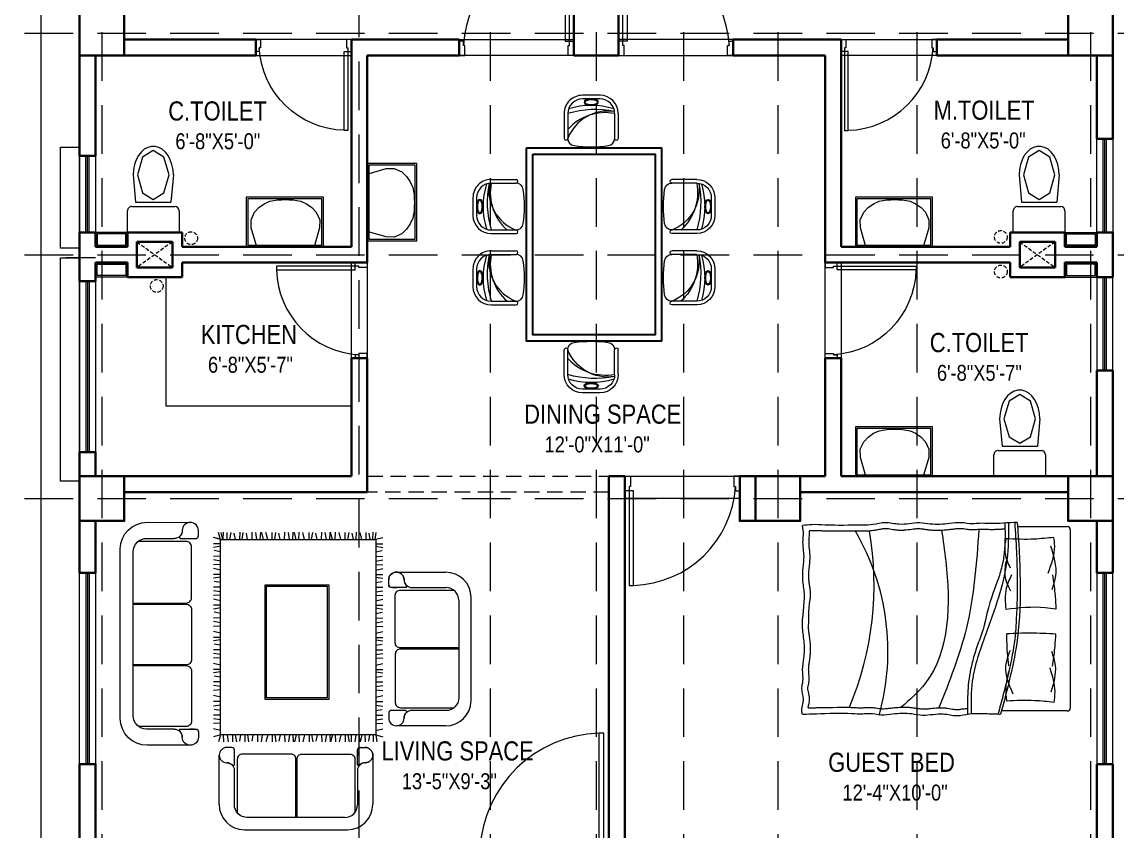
# Model space of a CAD drawing. Header units: inches. Extents: x 23587 to 409338, y -226199 to -75910.
# Drawn here: x 406543 to 406886.4, y -220289.7 to -220035.9 of the extents above; entities that cross this region are included whole.
import ezdxf

# ---------------------------------------------------------------- set-up
doc = ezdxf.new("R2010")
doc.units = ezdxf.units.IN
doc.header["$LTSCALE"] = 25.4
doc.header["$MEASUREMENT"] = 0
doc.linetypes.add('DASHED', pattern=[0.75, 0.5, -0.25])
doc.linetypes.add('DASHED2', pattern=[9.525, 6.35, -3.175])
doc.layers.add('DOOR', color=42, linetype='Continuous')
for name, color, linetype, lineweight in [('FIXTURE', 8, 'Continuous', 13), ('Fresh air fan', 250, 'Continuous', 0), ('FUR', 24, 'Continuous', 13)]:
    doc.layers.add(name, color=color, linetype=linetype, lineweight=lineweight)
doc.styles.add('2', font='ARIALN.TTF')

# ---------------------------------------------------------------- blocks, each defined once
blk = doc.blocks.new('VNBVN')
at = {"layer": 'DOOR', "color": 8, "lineweight": 5}
for points in [[(24894.12, -74768.93), (24892.62, -74768.93), (24892.62, -74801.93), (24894.12, -74801.93)], [(24855.62, -74801.93), (24855.62, -74806.93), (24857.62, -74806.93), (24857.62, -74803.43), (24857.12, -74803.43), (24857.12, -74801.93)], [(24895.62, -74801.93), (24895.62, -74806.93), (24893.62, -74806.93), (24893.62, -74803.43), (24894.12, -74803.43), (24894.12, -74801.93)]]:
    blk.add_lwpolyline(points, close=True, dxfattribs=at)
blk.add_arc((24893.65, -74805.51), 36.59, 91.6166, 176.7465, dxfattribs=at)
blk = doc.blocks.new('BVBVC')
at = {"layer": 'FIXTURE'}
for p, q in [((33096.64, 893.61), (33095.47, 891.94)), ((33098.14, 895.01), (33096.64, 893.61)), ((33100.48, 896.08), (33098.14, 895.01)), ((33103.06, 896.03), (33100.48, 896.08)), ((33108.95, 894.33), (33103.06, 896.03)), ((33108.95, 876.33), (33108.95, 894.33)), ((33095.47, 891.94), (33094.65, 890.17)), ((33094.65, 880.48), (33095.47, 878.72)), ((33095.47, 878.72), (33096.64, 877.04)), ((33096.64, 877.04), (33098.14, 875.64)), ((33103.06, 874.63), (33108.95, 876.33)), ((33098.14, 875.64), (33100.48, 874.58)), ((33100.48, 874.58), (33103.06, 874.63))]:
    blk.add_line(p, q, dxfattribs=at)
blk.add_arc((33119.15, 885.33), 24.97, 168.8173, 191.1827, dxfattribs=at)
blk = doc.blocks.new('COM')
at = {"layer": 'FIXTURE', "linetype": 'Continuous'}
for p, q in [((-9.65, 29.96), (8.35, 29.96)), ((-9.65, 22.46), (-9.65, 29.96)), ((8.35, 29.96), (8.35, 22.46)), ((6.85, 20.96), (-8.15, 20.96)), ((-7.65, 9.96), (-6.81, 19.46)), ((5.52, 19.46), (-6.81, 19.46)), ((6.35, 9.96), (5.52, 19.46)), ((-4.37, 16.17), (-6.15, 9.96)), ((-0.65, 18.46), (-4.37, 16.17)), ((3.08, 16.17), (-0.65, 18.46)), ((4.85, 9.96), (3.08, 16.17)), ((-7.65, 9.96), (-7.53, 8.12)), ((-7.53, 8.12), (-7.17, 6.34)), ((-6.15, 9.96), (-4.37, 3.75)), ((3.08, 3.75), (4.85, 9.96)), ((5.88, 6.34), (6.23, 8.12)), ((6.23, 8.12), (6.35, 9.96)), ((-7.17, 6.34), (-6.6, 4.69)), ((-6.6, 4.69), (-5.82, 3.22)), ((4.53, 3.22), (5.31, 4.69)), ((5.31, 4.69), (5.88, 6.34)), ((-5.82, 3.22), (-4.86, 1.98)), ((-4.86, 1.98), (-3.77, 1.01)), ((-4.37, 3.75), (-0.65, 1.46)), ((-3.77, 1.01), (-2.56, 0.34)), ((-2.56, 0.34), (-1.29, 0)), ((-1.29, 0), (0, 0)), ((-0.65, 1.46), (3.08, 3.75)), ((0, 0), (1.27, 0.34)), ((1.27, 0.34), (2.47, 1.01)), ((2.47, 1.01), (3.57, 1.98)), ((3.57, 1.98), (4.53, 3.22))]:
    blk.add_line(p, q, dxfattribs=at)
for centre, start, end in [((-8.15, 22.46), 180, 270), ((6.85, 22.46), 270, 0)]:
    blk.add_arc(centre, 1.5, start, end, dxfattribs=at)
blk = doc.blocks.new('BVBCVBCV')
at = {"layer": 'FUR', "color": 8, "lineweight": 9}
for p, q in [((83398.11, -7874.63), (83413.5, -7874.67)), ((83412.25, -7880.34), (83395.41, -7880.34)), ((83410.5, -7918.04), (83410.13, -7918.52)), ((83414.65, -7918.04), (83413.33, -7918.04))]:
    blk.add_line(p, q, dxfattribs=at)
at = {"layer": 'FUR', "color": 8, "linetype": 'Continuous', "lineweight": 9}
for p, q in [((83408.69, -7918.04), (83397.94, -7918.04)), ((83410.5, -7918.04), (83415.1, -7918.04)), ((83415.9, -7918.84), (83415.9, -7920.45)), ((83413.5, -7922.85), (83398.08, -7922.85))]:
    blk.add_line(p, q, dxfattribs=at)
at = {"layer": 'FUR', "color": 8, "lineweight": 9}
for points in [[(83415.9, -7877.08, 1), (83411.09, -7877.08, -0.235426), (83410.13, -7879), (83410.5, -7879.48), (83415.1, -7879.48, 0.414214), (83415.9, -7878.68)], [(83415.9, -7920.45, -1), (83411.09, -7920.45, 0.235426), (83410.13, -7918.52), (83410.5, -7918.04), (83415.1, -7918.04, -0.414214), (83415.9, -7918.84)]]:
    blk.add_lwpolyline(points, format="xyb", close=True, dxfattribs=at)
for points in [[(83393.93, -7914.03), (83393.93, -7883.45, -0.416121), (83397.97, -7879.44), (83408.69, -7879.48)], [(83412.25, -7898.74, 0.414214), (83413.85, -7897.14), (83413.85, -7881.95, 0.414214), (83412.25, -7880.34)], [(83412.25, -7899.08, -0.414214), (83413.85, -7900.68), (83413.85, -7915.63, -0.414214), (83412.25, -7917.24)]]:
    blk.add_lwpolyline(points, format="xyb", dxfattribs=at)
for points in [[(83393.93, -7898.74), (83412.25, -7898.74)], [(83393.93, -7899.08), (83412.25, -7899.08)], [(83412.25, -7917.24), (83395.54, -7917.24)]]:
    blk.add_lwpolyline(points, dxfattribs=at)
for centre, radius, start, end in [((83398.08, -7882.65), 8.02, 89.7894, 179.5094), ((83397.94, -7914.03), 4.01, 179.9995, 269.9995)]:
    blk.add_arc(centre, radius, start, end, dxfattribs=at)
at = {"layer": 'FUR', "color": 8, "linetype": 'Continuous', "lineweight": 9}
for centre, radius, start, end in [((83408.69, -7877.08), 2.41, 269.9995, 359.9995), ((88361.56, -7898.74), 4971.52, 179.81377, 180.18624), ((83398.08, -7914.83), 8.02, 180.4909, 269.9995), ((83408.69, -7920.45), 2.41, 359.9995, 89.9995), ((83415.1, -7918.84), 0.802, 359.9995, 89.9995), ((83413.5, -7920.45), 2.41, 179.9995, 359.9995)]:
    blk.add_arc(centre, radius, start, end, dxfattribs=at)
blk = doc.blocks.new('carpet')
at = {"color": 251, "lineweight": 5, "ltscale": 0.2, "true_color": 0x636466}
for p, q in [((34806.18, -5270.21), (34802.82, -5269.3)), ((34806.18, -5270.21), (34805.25, -5266.81)), ((34808.33, -5270.21), (34809.19, -5266.81)), ((34811.86, -5270.21), (34811.67, -5266.72)), ((34813.49, -5270.21), (34814.06, -5266.81)), ((34815.87, -5270.21), (34815.78, -5266.72)), ((34818.07, -5270.21), (34818.64, -5267.1)), ((34820.75, -5270.21), (34820.17, -5266.81)), ((34822.51, -5270.21), (34822.51, -5266.81)), ((34824.65, -5270.21), (34825.51, -5266.81)), ((34828.19, -5270.21), (34828, -5266.72)), ((34829.81, -5270.21), (34830.38, -5266.81)), ((34832.2, -5270.21), (34832.1, -5266.72)), ((34834.4, -5270.21), (34834.97, -5267.1)), ((34837.07, -5270.21), (34836.5, -5266.81)), ((34838.23, -5270.21), (34838.23, -5266.81)), ((34840.38, -5270.21), (34841.23, -5266.81)), ((34843.91, -5270.21), (34843.72, -5266.72)), ((34845.53, -5270.21), (34846.11, -5266.81)), ((34847.92, -5270.21), (34847.83, -5266.72)), ((34850.12, -5270.21), (34850.69, -5267.1)), ((34852.79, -5270.21), (34852.22, -5266.81)), ((34853.84, -5270.21), (34853.84, -5266.81)), ((34855.98, -5270.21), (34856.84, -5266.81)), ((34859.52, -5270.21), (34859.33, -5266.72)), ((34861.14, -5270.21), (34861.71, -5266.81)), ((34863.53, -5270.21), (34863.43, -5266.72)), ((34865.73, -5270.21), (34866.3, -5267.1)), ((34868.4, -5270.21), (34867.83, -5266.81)), ((34869.67, -5270.21), (34869.67, -5266.81)), ((34871.82, -5270.21), (34872.68, -5266.81)), ((34874.61, -5270.21), (34874.42, -5266.72)), ((34876.23, -5270.21), (34876.8, -5266.81)), ((34878.62, -5270.21), (34878.52, -5266.72)), ((34880.82, -5270.21), (34881.39, -5267.1)), ((34883.49, -5270.21), (34882.92, -5266.81)), ((34884.76, -5270.21), (34884.76, -5266.81)), ((34886.91, -5270.21), (34887.77, -5266.81)), ((34889.7, -5270.21), (34889.51, -5266.72)), ((34891.32, -5270.21), (34891.89, -5266.81)), ((34893.71, -5270.21), (34893.61, -5266.72)), ((34895.91, -5270.21), (34896.48, -5267.1)), ((34898.58, -5270.21), (34898.01, -5266.81)), ((34899.85, -5270.21), (34899.85, -5266.81)), ((34901.96, -5270.21), (34902.86, -5266.85)), ((34901.96, -5270.21), (34905.31, -5269.3)), ((34902, -5270.21), (34902.86, -5266.81)), ((34806.18, -5271.56), (34802.69, -5271.75)), ((34806.18, -5273.45), (34802.79, -5274.03)), ((34901.96, -5271.4), (34905.35, -5270.54)), ((34901.96, -5271.56), (34905.44, -5271.75)), ((34901.96, -5273.54), (34905.35, -5273.54)), ((34901.96, -5274.81), (34905.35, -5275.39)), ((34806.18, -5276.13), (34802.79, -5276.13)), ((34806.18, -5277.4), (34802.79, -5277.98)), ((34806.18, -5280.08), (34803.07, -5279.5)), ((34901.96, -5277.49), (34905.06, -5276.92)), ((34901.96, -5279.69), (34905.44, -5279.78)), ((34806.18, -5282.13), (34802.79, -5282.13)), ((34806.18, -5283.4), (34802.79, -5283.98)), ((34806.18, -5286.08), (34803.07, -5285.5)), ((34901.96, -5280.81), (34905.35, -5281.39)), ((34901.96, -5283.49), (34905.06, -5282.92)), ((34806.18, -5288.27), (34802.69, -5288.37)), ((34806.18, -5290.66), (34802.79, -5290.09)), ((34901.96, -5285.69), (34905.44, -5285.78)), ((34901.96, -5288.07), (34905.35, -5287.5)), ((34901.96, -5289.7), (34905.44, -5289.89)), ((34901.96, -5291.35), (34905.31, -5290.44)), ((34806.18, -5293.34), (34802.79, -5292.48)), ((34806.18, -5295.49), (34802.79, -5295.49)), ((34901.96, -5293.34), (34905.35, -5292.48)), ((34901.96, -5295.49), (34905.35, -5295.49)), ((34806.18, -5301.63), (34802.69, -5301.73)), ((34806.18, -5296.76), (34802.79, -5297.34)), ((34806.18, -5299.44), (34803.07, -5298.86)), ((34901.96, -5296.76), (34905.35, -5297.34)), ((34901.96, -5299.44), (34905.06, -5298.86)), ((34901.96, -5301.63), (34905.44, -5301.73)), ((34806.18, -5305.65), (34802.69, -5305.84)), ((34806.18, -5304.02), (34802.79, -5303.45)), ((34806.18, -5307.29), (34802.82, -5306.39)), ((34901.96, -5304.02), (34905.35, -5303.45)), ((34901.96, -5305.65), (34905.44, -5305.84)), ((34901.96, -5307.29), (34905.31, -5306.39)), ((34806.18, -5308.64), (34802.69, -5308.83)), ((34806.18, -5311.43), (34802.79, -5310.57)), ((34901.96, -5308.64), (34905.44, -5308.83)), ((34901.96, -5311.43), (34905.35, -5310.57)), ((34806.18, -5313.58), (34802.79, -5313.58)), ((34806.18, -5314.85), (34802.79, -5315.42)), ((34806.18, -5317.52), (34803.07, -5316.95)), ((34901.96, -5313.58), (34905.35, -5313.58)), ((34901.96, -5314.85), (34905.35, -5315.42)), ((34901.96, -5317.52), (34905.06, -5316.95)), ((34806.18, -5319.72), (34802.69, -5319.82)), ((34806.18, -5322.11), (34802.79, -5321.53)), ((34901.96, -5319.72), (34905.44, -5319.82)), ((34901.96, -5322.11), (34905.35, -5321.53)), ((34806.18, -5323.73), (34802.69, -5323.92)), ((34806.18, -5326.43), (34802.69, -5326.62)), ((34806.18, -5329.22), (34802.79, -5328.36)), ((34806.18, -5325.08), (34802.82, -5324.17)), ((34901.96, -5323.73), (34905.44, -5323.92)), ((34901.96, -5325.08), (34905.31, -5324.17)), ((34901.96, -5326.43), (34905.44, -5326.62)), ((34901.96, -5329.22), (34905.35, -5328.36)), ((34806.18, -5331.36), (34802.79, -5331.36)), ((34806.18, -5332.64), (34802.79, -5333.21)), ((34901.96, -5331.36), (34905.35, -5331.36)), ((34901.96, -5332.64), (34905.35, -5333.21)), ((34806.18, -5334.17), (34802.69, -5334.27)), ((34806.18, -5338.18), (34802.69, -5338.37)), ((34806.18, -5336.56), (34802.79, -5335.99)), ((34806.18, -5339.53), (34802.82, -5338.63)), ((34901.96, -5335.31), (34905.06, -5334.74)), ((34901.96, -5336.66), (34905.44, -5336.85)), ((34901.96, -5339.45), (34905.35, -5338.59)), ((34806.18, -5340.88), (34802.69, -5341.07)), ((34806.18, -5343.27), (34803.07, -5342.69)), ((34901.96, -5341.59), (34905.35, -5341.59)), ((34901.96, -5343.54), (34905.06, -5342.97)), ((34806.18, -5344.98), (34802.79, -5344.98)), ((34806.18, -5346.25), (34802.79, -5346.83)), ((34806.18, -5346.31), (34805.25, -5349.71)), ((34808.33, -5346.31), (34809.19, -5349.71)), ((34811.86, -5346.31), (34811.67, -5349.8)), ((34813.49, -5346.31), (34814.06, -5349.71)), ((34815.87, -5346.31), (34815.78, -5349.8)), ((34818.07, -5346.31), (34818.64, -5349.42)), ((34820.75, -5346.31), (34820.17, -5349.71)), ((34822.51, -5346.31), (34822.51, -5349.71)), ((34824.65, -5346.31), (34825.51, -5349.71)), ((34828.19, -5346.31), (34828, -5349.8)), ((34829.81, -5346.31), (34830.38, -5349.71)), ((34832.2, -5346.31), (34832.1, -5349.8)), ((34834.4, -5346.31), (34834.97, -5349.42)), ((34837.07, -5346.31), (34836.5, -5349.71)), ((34838.23, -5346.31), (34838.23, -5349.71)), ((34840.38, -5346.31), (34841.23, -5349.71)), ((34843.91, -5346.31), (34843.72, -5349.8)), ((34845.53, -5346.31), (34846.11, -5349.71)), ((34847.92, -5346.31), (34847.83, -5349.8)), ((34850.12, -5346.31), (34850.69, -5349.42)), ((34852.79, -5346.31), (34852.22, -5349.71)), ((34853.84, -5346.31), (34853.84, -5349.71)), ((34855.98, -5346.31), (34856.84, -5349.71)), ((34859.52, -5346.31), (34859.33, -5349.8)), ((34861.14, -5346.31), (34861.71, -5349.71)), ((34863.53, -5346.31), (34863.43, -5349.8)), ((34865.73, -5346.31), (34866.3, -5349.42)), ((34868.4, -5346.31), (34867.83, -5349.71)), ((34869.67, -5346.31), (34869.67, -5349.71)), ((34871.82, -5346.31), (34872.68, -5349.71)), ((34874.61, -5346.31), (34874.42, -5349.8)), ((34876.23, -5346.29), (34876.8, -5349.68)), ((34878.62, -5346.29), (34878.52, -5349.78)), ((34880.82, -5346.29), (34881.39, -5349.4)), ((34883.49, -5346.29), (34882.92, -5349.68)), ((34884.76, -5346.29), (34884.76, -5349.68)), ((34886.91, -5346.29), (34887.77, -5349.68)), ((34889.7, -5346.29), (34889.51, -5349.78)), ((34891.32, -5346.3), (34891.89, -5349.69)), ((34893.71, -5346.3), (34893.61, -5349.79)), ((34895.91, -5346.3), (34896.48, -5349.4)), ((34898.58, -5346.3), (34898.01, -5349.69)), ((34899.85, -5346.3), (34899.85, -5349.69)), ((34901.96, -5344.89), (34905.44, -5345.08)), ((34901.96, -5345.95), (34905.35, -5346.52)), ((34902, -5346.3), (34902.86, -5349.69))]:
    blk.add_line(p, q, dxfattribs=at)
blk.add_lwpolyline([(34806.18, -5270.21), (34901.96, -5270.21), (34901.96, -5346.31), (34806.18, -5346.36)], close=True, dxfattribs=at)
blk = doc.blocks.new('DFSGHGHDF')
at = {"layer": 'FUR', "xscale": -1, "rotation": 90}
blk.add_blockref('BVBCVBCV', (-6606.71, 76519.49), dxfattribs=at)
blk = doc.blocks.new('DSFSDF')
at = {"layer": 'FUR', "color": 251, "linetype": 'Continuous', "true_color": 0x636466}
for p, q in [((473350.58, -58069.91), (473334.47, -58069.91)), ((473353.57, -58074.91), (473353.57, -58072.91)), ((473344.57, -58075.91), (473334.29, -58075.91)), ((473346.84, -58075.91), (473352.57, -58075.91))]:
    blk.add_line(p, q, dxfattribs=at)
at = {"layer": 'FUR', "color": 251, "true_color": 0x636466}
for p, q in [((473346.84, -58075.91), (473346.38, -58075.31)), ((473352.02, -58075.91), (473350.36, -58075.91)), ((473349.01, -58145.82), (473331.13, -58145.81)), ((473334.5, -58152.94), (473350.57, -58152.89))]:
    blk.add_line(p, q, dxfattribs=at)
for points in [[(473353.57, -58072.91, 1), (473347.57, -58072.91, -0.235426), (473346.38, -58075.31), (473346.84, -58075.91), (473352.57, -58075.91, 0.414214), (473353.57, -58074.91)], [(473353.57, -58149.89, -1), (473347.57, -58149.89, 0.235426), (473346.38, -58147.5), (473346.83, -58146.89), (473352.57, -58146.89, -0.414214), (473353.57, -58147.89)]]:
    blk.add_lwpolyline(points, format="xyb", close=True, dxfattribs=at)
for points in [[(473349.02, -58076.91), (473331.29, -58076.91)], [(473329.29, -58099.56), (473349.02, -58099.56)], [(473349.02, -58099.81), (473329.29, -58099.81)], [(473329.29, -58122.46), (473349.02, -58122.46)], [(473329.29, -58122.87), (473349.01, -58122.87)]]:
    blk.add_lwpolyline(points, dxfattribs=at)
for points in [[(473349.02, -58099.56, 0.414214), (473351.02, -58097.56), (473351.02, -58078.91, 0.414214), (473349.02, -58076.91)], [(473329.29, -58080.91), (473329.29, -58141.94, 0.416121), (473334.32, -58146.94), (473344.57, -58146.89)], [(473349.02, -58122.46, 0.414214), (473351.02, -58120.46), (473351.02, -58101.81, 0.414214), (473349.02, -58099.81)], [(473349.01, -58122.87, -0.414214), (473351.01, -58124.87), (473351.01, -58143.82, -0.414214), (473349.01, -58145.82)]]:
    blk.add_lwpolyline(points, format="xyb", dxfattribs=at)
at = {"layer": 'FUR', "color": 251, "linetype": 'Continuous', "true_color": 0x636466}
for centre, radius, start, end in [((473334.47, -58079.91), 10, 89.9972, 179.5058), ((473350.57, -58072.91), 3, 359.9972, 179.9972), ((473344.57, -58072.91), 3, 269.9972, 359.9972), ((473352.57, -58074.91), 1, 269.9972, 359.9972), ((488569.05, -58112.22), 15244.61, 179.878255, 180.115784), ((473344.57, -58149.89), 3, 359.9972, 89.9972)]:
    blk.add_arc(centre, radius, start, end, dxfattribs=at)
at = {"layer": 'FUR', "color": 251, "true_color": 0x636466}
for centre, radius, start, end in [((473334.29, -58080.91), 5, 89.9972, 179.9972), ((473334.47, -58142.94), 10, 180.4873, 270.2072)]:
    blk.add_arc(centre, radius, start, end, dxfattribs=at)
blk = doc.blocks.new('sdfhfghfdh')
at = {"layer": 'Fresh air fan', "color": 250, "lineweight": 9, "ltscale": 0.09}
for points in [[(14911.91, -15777.84), (14931.91, -15777.84), (14931.91, -15741.84), (14911.91, -15741.84)], [(14912.41, -15777.34), (14931.41, -15777.34), (14931.41, -15742.34), (14912.41, -15742.34)]]:
    blk.add_lwpolyline(points, close=True, dxfattribs=at)
at = {"layer": 'Fresh air fan', "color": 250, "lineweight": 9}
blk.add_blockref('DFSGHGHDF', (13629.58, -8830.38), dxfattribs=at)
at = {"layer": 'FUR', "xscale": 0.8419949999979236, "yscale": 0.8419949999979236, "zscale": 0.8419949999979236}
blk.add_blockref('DSFSDF', (-383670.33, 33167.08), dxfattribs=at)
at = {"layer": 'FUR', "xscale": -0.6400000000139698, "yscale": 0.6400000000139698, "zscale": 0.6400000000139698, "rotation": 90}
blk.add_blockref('carpet', (11525.02, 6545.21), dxfattribs=at)
at = {"layer": 'FUR', "xscale": -1}
blk.add_blockref('BVBCVBCV', (98366.6, -7858.92), dxfattribs=at)
blk = doc.blocks.new('FGHFDHF')
at = {"layer": 'FUR', "color": 253, "lineweight": 5}
for p, q in [((955.15, -4492.06), (955.15, -4476.39)), ((956.1, -4475.44), (989.1, -4475.44)), ((987.2, -4475.44), (1011.99, -4475.44)), ((1012.94, -4476.39), (1012.94, -4497.01))]:
    blk.add_line(p, q, dxfattribs=at)
for centre, radius, start, end in [((956.1, -4476.39), 0.95, 90, 180), ((1011.99, -4476.39), 0.95, 0, 90), ((994.26, -4607.39), 74.77, 74.6283, 120.2537), ((973.25, -4636.83), 99.85, 67.2872, 99.6496)]:
    blk.add_arc(centre, radius, start, end, dxfattribs=at)
for points in [[(958.53, -4480.71), (961.17, -4480.43), (969.81, -4482.53)], [(958.53, -4480.71), (959.07, -4486.67), (958.95, -4495.71)], [(961.2, -4481.62), (970.54, -4480.09), (974.91, -4481.26)], [(970.3, -4481.05), (975.97, -4480.29), (981.07, -4479.96)], [(981.07, -4479.96), (980.59, -4483.29), (981.15, -4495.69)], [(988.86, -4479.96), (988.56, -4488.07), (988.78, -4495.33)], [(998.92, -4481.05), (993.25, -4480.29), (988.86, -4479.96)], [(1006.96, -4481.41), (998.68, -4480.09), (994.31, -4481.26)], [(1010.26, -4480.5), (1006.99, -4480.22), (999.41, -4481.79)], [(1010.26, -4480.5), (1009.72, -4486.67), (1009.84, -4495.35)], [(953.85, -4492.06), (990.03, -4492.03), (1013.99, -4497.29)], [(953.85, -4492.06), (954.05, -4496.42), (954.2, -4500.53), (954.12, -4503.97), (954.27, -4506.04), (953.9, -4509.69), (954.2, -4513.28), (954.35, -4519.34), (953.96, -4522.76), (954.42, -4529.17), (953.91, -4533.48), (954.51, -4537.37), (954.68, -4540.71), (954.64, -4552.34), (954.53, -4556.51), (954.79, -4559.39)], [(953.97, -4494.8), (965.52, -4495.31), (989.03, -4502.05), (1003.61, -4506.17), (1013.8, -4506.55)], [(958.95, -4495.71), (963.65, -4495.92), (968.1, -4494.25)], [(965.42, -4495.48), (970.32, -4495.97), (975.3, -4494.23)], [(970.21, -4493.84), (974.47, -4495.51), (981.15, -4495.69)], [(998.82, -4494.7), (994.74, -4495.15), (988.78, -4495.33)], [(1007.7, -4493.36), (998.9, -4495.61), (993.92, -4494.23)], [(1009.84, -4495.35), (1005.57, -4495.56), (1000.34, -4494.66)], [(1013.96, -4559.4), (1013.82, -4555.04), (1013.72, -4543.93), (1013.83, -4540.48), (1013.71, -4538.41), (1014.12, -4534.77), (1013.87, -4531.17), (1013.79, -4525.11), (1014.22, -4521.7), (1013.85, -4515.29), (1014.4, -4510.98), (1013.85, -4507.09), (1013.72, -4503.75), (1013.82, -4499.11), (1013.84, -4498.08), (1013.99, -4497.29)], [(956.04, -4504.12), (986.93, -4508.02), (1011.93, -4516.66)], [(956.33, -4515.81), (965.94, -4514.49), (1004.34, -4520.97), (1011.76, -4528.47)], [(1013.96, -4559.4), (1013.3, -4559.58), (1009.2, -4559.13), (1005.75, -4559.63), (1003.6, -4559.28), (1000.03, -4559.39), (996.36, -4558.98), (991.63, -4558.86), (986.96, -4559.41), (976.16, -4558.83), (971.74, -4559.33), (967.98, -4559.2), (964.41, -4558.94), (960.05, -4559.27), (957.67, -4559.14), (954.79, -4559.39)]]:
    blk.add_spline(points, degree=3, dxfattribs=at)
for points, knots in [([(953.87, -4492.86), (956.91, -4492.68), (959.92, -4492.49), (968.91, -4492.07), (974.87, -4491.96), (987.19, -4492.51), (989.11, -4492.71), (992.94, -4493.22), (994.85, -4493.54), (1000.58, -4494.65), (1004.38, -4495.58), (1010.05, -4497.06), (1011.91, -4497.56), (1013.78, -4498.07)], [0, 0, 0, 0, 9.44479, 9.44479, 28.334371, 28.334371, 34.525324, 34.525324, 40.716276, 40.716276, 53.09818, 53.09818, 59.167455, 59.167455, 59.167455, 59.167455]), ([(954.02, -4495.95), (954.66, -4495.94), (955.22, -4495.93), (956.92, -4495.91), (958.04, -4495.91), (960.65, -4495.96), (962.12, -4496.04), (964.34, -4496.28), (965.11, -4496.39), (966.63, -4496.67), (967.39, -4496.84), (969.67, -4497.43), (971.19, -4497.91), (975.62, -4499.52), (978.55, -4500.82), (987.59, -4502.73), (989.16, -4503.37), (992.33, -4504.56), (993.94, -4505.11), (996.99, -4506.02), (998.44, -4506.39), (1001.18, -4506.96), (1002.47, -4507.18), (1005.06, -4507.48), (1006.36, -4507.57), (1009.75, -4507.71), (1011.84, -4507.7), (1014.17, -4507.64)], [0, 0, 0, 0, 1.782034, 1.782034, 5.346101, 5.346101, 10.196119, 10.196119, 12.82454, 12.82454, 15.45296, 15.45296, 20.709801, 20.709801, 30.775139, 30.775139, 35.955445, 35.955445, 41.13575, 41.13575, 45.691005, 45.691005, 49.650261, 49.650261, 53.609516, 53.609516, 60.078988, 60.078988, 60.078988, 60.078988]), ([(955.96, -4495.92), (955.98, -4496.87), (955.99, -4497.06), (956.03, -4497.74), (956.06, -4498.24), (956.09, -4499.23), (956.1, -4499.71), (956.1, -4500.5), (956.09, -4500.81), (956.07, -4501.4), (956.05, -4501.69), (956.01, -4502.52), (955.99, -4503.04), (956.01, -4503.73), (956.02, -4503.93), (956.06, -4504.37), (956.08, -4504.6), (956.13, -4505.14), (956.16, -4505.44), (956.17, -4505.96), (956.17, -4506.16), (956.16, -4506.55), (956.15, -4506.74), (956.1, -4507.3), (956.06, -4507.64), (955.97, -4508.33), (955.92, -4508.65), (955.85, -4509.17), (955.83, -4509.37), (955.8, -4509.71), (955.79, -4509.86), (955.79, -4510.33), (955.81, -4510.68), (955.87, -4511.46), (955.93, -4511.9), (956.05, -4512.84), (956.12, -4513.34), (956.23, -4514.35), (956.27, -4514.86), (956.37, -4516.4), (956.39, -4517.43), (956.31, -4518.85), (956.28, -4519.22), (956.19, -4519.96), (956.15, -4520.31), (956.04, -4521.04), (955.99, -4521.41), (955.91, -4522.04), (955.89, -4522.3), (955.86, -4522.75), (955.86, -4522.94), (955.86, -4523.35), (955.87, -4523.55), (955.91, -4524.19), (955.96, -4524.64), (956.12, -4525.86), (956.23, -4526.66), (956.32, -4527.88), (956.33, -4528.26), (956.33, -4528.85), (956.33, -4529.06), (956.29, -4529.7), (956.24, -4530.11), (956.08, -4531.22), (955.95, -4531.87), (955.84, -4532.7), (955.82, -4532.94), (955.81, -4533.34), (955.81, -4533.5), (955.83, -4533.84), (955.84, -4534.02), (955.92, -4534.58), (955.99, -4534.99), (956.17, -4535.87), (956.27, -4536.35), (956.39, -4537.08), (956.42, -4537.31), (956.47, -4537.76), (956.49, -4537.99), (956.54, -4538.65), (956.55, -4539.08), (956.57, -4539.89), (956.58, -4540.27), (956.58, -4541.38), (956.59, -4542.12), (956.59, -4543.62), (956.58, -4544.38), (956.54, -4552.56), (956.52, -4552.97), (956.48, -4553.77), (956.46, -4554.16), (956.42, -4554.97), (956.41, -4555.38), (956.41, -4556.17), (956.43, -4556.56), (956.46, -4557.06), (956.47, -4557.17), (956.47, -4557.28)], [4.978875, 4.978875, 4.978875, 4.978875, 5.579958, 5.579958, 7.128971, 7.128971, 8.556084, 8.556084, 9.447278, 9.447278, 10.338472, 10.338472, 12.12086, 12.12086, 12.894639, 12.894639, 13.668418, 13.668418, 14.503571, 14.503571, 15.001558, 15.001558, 15.499545, 15.499545, 16.495519, 16.495519, 17.564655, 17.564655, 18.292536, 18.292536, 18.900849, 18.900849, 20.192298, 20.192298, 21.675724, 21.675724, 23.192838, 23.192838, 24.709952, 24.709952, 27.744179, 27.744179, 28.804202, 28.804202, 29.864225, 29.864225, 31.092823, 31.092823, 32.047926, 32.047926, 32.815273, 32.815273, 33.58262, 33.58262, 35.117314, 35.117314, 37.547779, 37.547779, 38.580626, 38.580626, 39.140234, 39.140234, 40.25945, 40.25945, 42.367848, 42.367848, 43.307358, 43.307358, 44.028218, 44.028218, 44.749078, 44.749078, 46.190798, 46.190798, 47.632517, 47.632517, 48.262773, 48.262773, 48.893028, 48.893028, 50.153538, 50.153538, 51.319075, 51.319075, 53.650149, 53.650149, 55.981222, 55.981222, 57.240447, 57.240447, 58.499671, 58.499671, 59.872408, 59.872408, 61.240897, 61.240897, 61.619663, 61.619663, 61.619663, 61.619663]), ([(1012.01, -4557.66), (1012.01, -4557.64), (1012.01, -4557.62), (1011.99, -4556.94), (1011.97, -4556.29), (1011.92, -4555.16), (1011.9, -4554.68), (1011.85, -4553.69), (1011.83, -4553.19), (1011.81, -4552.2), (1011.8, -4544.72), (1011.82, -4543.93), (1011.83, -4543.62), (1011.86, -4543.03), (1011.88, -4542.75), (1011.93, -4541.91), (1011.95, -4541.39), (1011.94, -4540.7), (1011.94, -4540.51), (1011.9, -4540.07), (1011.88, -4539.83), (1011.84, -4539.29), (1011.82, -4538.99), (1011.81, -4538.47), (1011.81, -4538.27), (1011.83, -4537.88), (1011.84, -4537.69), (1011.89, -4537.14), (1011.94, -4536.79), (1012.04, -4536.11), (1012.1, -4535.78), (1012.17, -4535.27), (1012.19, -4535.07), (1012.22, -4534.73), (1012.23, -4534.58), (1012.25, -4534.1), (1012.23, -4533.76), (1012.17, -4532.98), (1012.12, -4532.54), (1012.01, -4531.6), (1011.95, -4531.09), (1011.85, -4530.08), (1011.82, -4529.57), (1011.74, -4528.03), (1011.73, -4527), (1011.83, -4525.58), (1011.87, -4525.21), (1011.96, -4524.48), (1012.01, -4524.13), (1012.12, -4523.4), (1012.18, -4523.02), (1012.26, -4522.4), (1012.29, -4522.14), (1012.32, -4521.68), (1012.33, -4521.49), (1012.33, -4521.09), (1012.32, -4520.88), (1012.29, -4520.25), (1012.24, -4519.8), (1012.1, -4518.58), (1012, -4517.77), (1011.93, -4516.55), (1011.92, -4516.18), (1011.93, -4515.58), (1011.93, -4515.37), (1011.98, -4514.73), (1012.03, -4514.32), (1012.21, -4513.22), (1012.34, -4512.56), (1012.46, -4511.73), (1012.48, -4511.49), (1012.5, -4511.1), (1012.51, -4510.94), (1012.49, -4510.6), (1012.48, -4510.42), (1012.41, -4509.86), (1012.34, -4509.45), (1012.23, -4508.86), (1012.23, -4508.66), (1012.2, -4507.68)], [1.890882, 1.890882, 1.890882, 1.890882, 1.960247, 1.960247, 4.030945, 4.030945, 5.579958, 5.579958, 7.128971, 7.128971, 8.556084, 8.556084, 9.447278, 9.447278, 10.338472, 10.338472, 12.12086, 12.12086, 12.894639, 12.894639, 13.668418, 13.668418, 14.503571, 14.503571, 15.001558, 15.001558, 15.499545, 15.499545, 16.495519, 16.495519, 17.564655, 17.564655, 18.292536, 18.292536, 18.900849, 18.900849, 20.192298, 20.192298, 21.675724, 21.675724, 23.192838, 23.192838, 24.709952, 24.709952, 27.744179, 27.744179, 28.804202, 28.804202, 29.864225, 29.864225, 31.092823, 31.092823, 32.047926, 32.047926, 32.815273, 32.815273, 33.58262, 33.58262, 35.117314, 35.117314, 37.547779, 37.547779, 38.580626, 38.580626, 39.140234, 39.140234, 40.25945, 40.25945, 42.367848, 42.367848, 43.307358, 43.307358, 44.028218, 44.028218, 44.749078, 44.749078, 46.190798, 46.190798, 46.680276, 46.680276, 46.680276, 46.680276]), ([(1012.01, -4557.66), (1011.95, -4557.65), (1011.88, -4557.63), (1011.46, -4557.55), (1011.06, -4557.45), (1010.37, -4557.33), (1010.13, -4557.29), (1009.7, -4557.25), (1009.53, -4557.23), (1009.2, -4557.23), (1009.04, -4557.23), (1008.74, -4557.25), (1008.59, -4557.26), (1008.18, -4557.31), (1007.92, -4557.36), (1007.27, -4557.49), (1006.92, -4557.57), (1006.32, -4557.69), (1006.07, -4557.73), (1005.84, -4557.73), (1005.79, -4557.73), (1005.67, -4557.72), (1005.6, -4557.72), (1005.38, -4557.68), (1005.2, -4557.65), (1004.81, -4557.57), (1004.62, -4557.53), (1004.27, -4557.46), (1004.12, -4557.43), (1003.82, -4557.39), (1003.67, -4557.37), (1003.39, -4557.35), (1003.25, -4557.34), (1002.84, -4557.33), (1002.58, -4557.33), (1001.77, -4557.37), (1001.27, -4557.42), (1000.58, -4557.47), (1000.37, -4557.48), (1000.04, -4557.49), (999.92, -4557.49), (999.67, -4557.49), (999.55, -4557.48), (999.16, -4557.45), (998.89, -4557.43), (998.2, -4557.34), (997.76, -4557.27), (996.84, -4557.13), (996.34, -4557.06), (995.35, -4556.95), (994.86, -4556.92), (993.68, -4556.87), (993, -4556.87), (992.02, -4556.92), (991.72, -4556.94), (990.81, -4557.04), (990.22, -4557.13), (989.17, -4557.29), (988.7, -4557.36), (987.89, -4557.46), (987.55, -4557.49), (987, -4557.52), (986.79, -4557.52), (986.34, -4557.5), (986.11, -4557.49), (980.9, -4557.42), (980.4, -4557.35), (979.1, -4557.16), (978.28, -4557.03), (977.06, -4556.94), (976.71, -4556.92), (976.12, -4556.92), (975.89, -4556.93), (975.45, -4556.95), (975.23, -4556.97), (974.59, -4557.04), (974.18, -4557.09), (973.36, -4557.21), (972.95, -4557.27), (972.29, -4557.36), (972.04, -4557.39), (971.57, -4557.44), (971.37, -4557.45), (970.93, -4557.46), (970.72, -4557.47), (970.05, -4557.46), (969.6, -4557.44), (968.54, -4557.36), (967.93, -4557.29), (966.63, -4557.15), (965.95, -4557.08), (964.98, -4557.04), (964.73, -4557.04), (964.16, -4557.04), (963.86, -4557.06), (963.29, -4557.1), (963.01, -4557.13), (962.2, -4557.21), (961.7, -4557.28), (960.99, -4557.34), (960.76, -4557.35), (960.39, -4557.37), (960.25, -4557.37), (959.94, -4557.37), (959.76, -4557.36), (959.38, -4557.34), (959.18, -4557.32), (958.71, -4557.29), (958.44, -4557.27), (957.88, -4557.24), (957.6, -4557.24), (957.05, -4557.25), (956.78, -4557.26), (956.5, -4557.28), (956.49, -4557.28), (956.47, -4557.28)], [2.468295, 2.468295, 2.468295, 2.468295, 2.72176, 2.72176, 3.951616, 3.951616, 4.554057, 4.554057, 4.947685, 4.947685, 5.279448, 5.279448, 5.611211, 5.611211, 6.274736, 6.274736, 7.407159, 7.407159, 8.539581, 8.539581, 8.895906, 8.895906, 9.25223, 9.25223, 9.96488, 9.96488, 10.540138, 10.540138, 10.926568, 10.926568, 11.265437, 11.265437, 11.604305, 11.604305, 12.282043, 12.282043, 13.80513, 13.80513, 14.589285, 14.589285, 15.07888, 15.07888, 15.568475, 15.568475, 16.547664, 16.547664, 17.979548, 17.979548, 19.423334, 19.423334, 20.86712, 20.86712, 22.816137, 22.816137, 23.668334, 23.668334, 25.42301, 25.42301, 26.987851, 26.987851, 28.246059, 28.246059, 29.092679, 29.092679, 29.9393, 29.9393, 31.632541, 31.632541, 34.096495, 34.096495, 35.066902, 35.066902, 35.672463, 35.672463, 36.278023, 36.278023, 37.489145, 37.489145, 38.810083, 38.810083, 39.709316, 39.709316, 40.493116, 40.493116, 41.276917, 41.276917, 42.844517, 42.844517, 44.859637, 44.859637, 46.874757, 46.874757, 47.587839, 47.587839, 48.406198, 48.406198, 49.224558, 49.224558, 50.861277, 50.861277, 51.682262, 51.682262, 52.22872, 52.22872, 52.899541, 52.899541, 53.570363, 53.570363, 54.377246, 54.377246, 55.115182, 55.115182, 55.853119, 55.853119, 55.895222, 55.895222, 55.895222, 55.895222])]:
    blk.add_open_spline(points, degree=3, knots=knots, dxfattribs=at)
blk = doc.blocks.new('SC')
at = {"layer": 'FUR', "color": 251, "lineweight": 5, "true_color": 0x636466}
for p, q in [((-11.4, -3.63), (-11.4, 6.55)), ((-9.9, -3.63), (-9.9, 6.55)), ((9.3, -3.63), (9.3, 6.55)), ((10.8, -3.63), (10.8, 6.55)), ((-3.9, -9.63), (3.3, -9.63)), ((-3.9, -11.12), (3.3, -11.12))]:
    blk.add_line(p, q, dxfattribs=at)
for centre, radius, start, end in [((-6.9, 6.55), 3, 97.5016, 180), ((-0.3, -43.57), 53.55, 82.4984, 97.5016), ((6.3, 6.55), 3, 0, 82.4984), ((-10.65, 6.55), 0.749, 0, 180), ((-7.09, 12.93), 17.59, 260.9859, 338.7364), ((10.05, 6.55), 0.749, 0, 180), ((-5.99, 16.3), 20.31, 258.8938, 318.844), ((-3.9, -3.63), 7.5, 180, 270), ((-3.9, -3.63), 6, 180, 270), ((-1.88, 33.6), 38.87, 258.169, 286.7102), ((3.3, -3.63), 6, 270, 0), ((3.3, -3.63), 7.5, 270, 0), ((-0.3, 24.07), 31.04, 252.5915, 287.4085)]:
    blk.add_arc(centre, radius, start, end, dxfattribs=at)
at = {"layer": 'FUR', "color": 251, "lineweight": 5, "true_color": 0x636466, "extrusion": (0, 0, -1)}
blk.add_ellipse((-0.3, -8.29), major_axis=(2.95, 0), ratio=0.451831, dxfattribs=at)
at = {"layer": 'FUR', "color": 251, "lineweight": 5, "true_color": 0x636466}
blk.add_open_spline([(2.29, -8.29), (2.29, -8.34), (2.28, -8.38), (2.22, -8.5), (2.17, -8.56), (2.01, -8.7), (1.91, -8.78), (1.5, -9), (1.1, -9.12), (0.21, -9.27), (-0.29, -9.29), (-1.24, -9.22), (-1.69, -9.13), (-2.3, -8.9), (-2.51, -8.78), (-2.76, -8.58), (-2.83, -8.5), (-2.89, -8.36), (-2.9, -8.32), (-2.89, -8.21), (-2.86, -8.14), (-2.74, -7.99), (-2.64, -7.9), (-2.36, -7.73), (-2.19, -7.64), (-1.57, -7.43), (-1.02, -7.33), (0.1, -7.3), (0.67, -7.37), (1.45, -7.58), (1.72, -7.7), (2.06, -7.91), (2.16, -8.01), (2.27, -8.16), (2.28, -8.22), (2.29, -8.27), (2.29, -8.28), (2.29, -8.29)], degree=3, knots=[0, 0, 0, 0, 0.234262, 0.234262, 0.468524, 0.468524, 0.702786, 0.702786, 1.220033, 1.220033, 1.73728, 1.73728, 2.254527, 2.254527, 2.632082, 2.632082, 2.916235, 2.916235, 3.200389, 3.200389, 3.484542, 3.484542, 3.768696, 3.768696, 4.052849, 4.052849, 4.656099, 4.656099, 5.25935, 5.25935, 5.665501, 5.665501, 5.976888, 5.976888, 6.228256, 6.228256, 6.283185, 6.283185, 6.283185, 6.283185], dxfattribs=at)
blk = doc.blocks.new('sdfhsdfhdfg')
at = {"layer": 'Fresh air fan', "color": 250, "lineweight": 5, "ltscale": 0.09}
for p, q in [((16816.19, -15839.79), (16773.89, -15839.79)), ((16773.89, -15839.79), (16773.89, -15900.5)), ((16816.19, -15839.79), (16816.19, -15900.5)), ((16816.19, -15900.5), (16773.89, -15900.5))]:
    blk.add_line(p, q, dxfattribs=at)
at = {"layer": 'Fresh air fan', "color": 250, "lineweight": 25, "ltscale": 0.09}
for points in [[(16773.89, -15839.79), (16816.19, -15839.79), (16816.19, -15900.5), (16773.89, -15900.5)], [(16775.89, -15841.79), (16814.19, -15841.79), (16814.19, -15898.5), (16775.89, -15898.5)]]:
    blk.add_lwpolyline(points, close=True, dxfattribs=at)
at = {"layer": 'FUR'}
for p, xscale, yscale, zscale, rotation in [((16793.96, -15831.86), 0.764999999992142, 0.764999999992142, 0.764999999992142, 180), ((16765.6, -15858.48), 0.7650000000012369, 0.7650000000012369, 0.7650000000012369, 270), ((16824.48, -15858.48), -0.7650000000012369, 0.7650000000012369, 0.7650000000012369, 90), ((16765.6, -15880.83), 0.7650000000012369, 0.7650000000012369, 0.7650000000012369, 270), ((16824.48, -15880.83), -0.7650000000012369, 0.7650000000012369, 0.7650000000012369, 90)]:
    blk.add_blockref('SC', p, dxfattribs=dict(at, xscale=xscale, yscale=yscale, zscale=zscale, rotation=rotation))
at = {"layer": 'FUR', "extrusion": (0, 0, -1), "xscale": 0.764999999992142, "yscale": 0.764999999992142, "zscale": -0.764999999992142}
blk.add_blockref('SC', (-16793.96, -15908.14), dxfattribs=at)
blk = doc.blocks.new('fdgsdfgsdf')
at = {"layer": 'Fresh air fan', "color": 253, "linetype": 'DASHED', "lineweight": 9, "ltscale": 1.2}
for p, q in [((19112.6, -14998.27), (19112.6, -16234.25)), ((19193.31, -16234.25), (19193.31, -14998.27)), ((19234.31, -14998.27), (19234.31, -16234.25)), ((19267.6, -14998.27), (19267.6, -16234.25)), ((19294.95, -14998.27), (19294.95, -16234.25)), ((19324.6, -14998.27), (19324.6, -16234.25)), ((19368.1, -14998.27), (19368.1, -16234.25)), ((19422.6, -14998.27), (19422.6, -16234.25)), ((18996.87, -15272.83), (19538.55, -15272.83)), ((18996.87, -15342.33), (19538.55, -15342.33)), ((18996.87, -15418.83), (19538.55, -15418.83))]:
    blk.add_line(p, q, dxfattribs=at)

msp = doc.modelspace()

# ---------------------------------------------------------------- linework, layer by layer
at = {"layer": 'Fresh air fan', "color": 250, "lineweight": 13, "ltscale": 0.09}
for p, q in [((406549.07, -220888.44), (406549.07, -219832.44)), ((406588.07, -220115.94), (406588.07, -220156.44)), ((406646.29, -220156.44), (406588.07, -220156.44))]:
    msp.add_line(p, q, dxfattribs=at)
at = {"layer": 'Fresh air fan', "color": 250, "lineweight": 30, "ltscale": 0.09}
for p, q in [((406885.07, -220041.44), (406885.07, -219999.44)), ((406616.29, -220041.44), (406575.07, -220041.44)), ((406616.29, -220046.44), (406616.29, -220041.44)), ((406680.07, -220041.44), (406646.29, -220041.44)), ((406646.29, -220106.44), (406646.29, -220041.44)), ((406680.07, -220046.44), (406680.07, -220041.44)), ((406799.86, -220041.44), (406766.07, -220041.44)), ((406766.07, -220046.44), (406766.07, -220041.44)), ((406799.86, -220041.44), (406799.86, -220106.44)), ((406871.07, -220041.44), (406829.86, -220041.44)), ((406829.86, -220041.44), (406829.86, -220046.44)), ((406616.29, -220046.44), (406575.07, -220046.44)), ((406680.07, -220046.44), (406651.29, -220046.44)), ((406651.29, -220111.44), (406651.29, -220046.44)), ((406794.86, -220046.44), (406766.07, -220046.44)), ((406794.86, -220046.44), (406794.86, -220111.44)), ((406885.07, -220046.44), (406829.86, -220046.44)), ((406880.07, -220072.58), (406880.07, -220046.44)), ((406885.07, -220046.44), (406885.07, -220072.58)), ((406880.07, -220072.58), (406885.07, -220072.58)), ((406561.07, -220101.94), (406561.07, -220117.26)), ((406566.07, -220101.94), (406561.07, -220101.94)), ((406566.07, -220106.44), (406566.07, -220101.94)), ((406576.07, -220101.94), (406576.07, -220106.44)), ((406593.27, -220101.94), (406576.07, -220101.94)), ((406593.27, -220101.94), (406593.27, -220106.44)), ((406852.87, -220101.94), (406852.87, -220106.44)), ((406870.07, -220101.94), (406852.87, -220101.94)), ((406870.07, -220101.94), (406870.07, -220106.44)), ((406576.07, -220106.44), (406566.07, -220106.44)), ((406579.07, -220104.94), (406579.07, -220112.94)), ((406590.17, -220104.94), (406579.07, -220104.94)), ((406590.17, -220104.94), (406590.17, -220112.94)), ((406646.29, -220106.44), (406593.27, -220106.44)), ((406799.86, -220106.44), (406852.87, -220106.44)), ((406855.87, -220104.94), (406855.87, -220112.94)), ((406866.97, -220104.94), (406855.87, -220104.94)), ((406866.97, -220104.94), (406866.97, -220112.94)), ((406870.07, -220106.44), (406880.07, -220106.44)), ((406561.07, -220111.44), (406561.07, -220117.26)), ((406576.07, -220111.44), (406566.07, -220111.44)), ((406566.07, -220111.44), (406566.07, -220117.26)), ((406576.07, -220111.44), (406576.07, -220115.94)), ((406590.17, -220112.94), (406579.07, -220112.94)), ((406651.29, -220111.44), (406593.27, -220111.44)), ((406593.27, -220111.44), (406593.27, -220115.94)), ((406794.86, -220111.44), (406852.87, -220111.44)), ((406852.87, -220111.44), (406852.87, -220115.94)), ((406866.97, -220112.94), (406855.87, -220112.94)), ((406870.07, -220111.44), (406870.07, -220115.94)), ((406870.07, -220111.44), (406880.07, -220111.44)), ((406593.27, -220115.94), (406576.07, -220115.94)), ((406870.07, -220115.94), (406852.87, -220115.94)), ((406566.07, -220117.26), (406561.07, -220117.26)), ((406651.29, -220141.44), (406646.29, -220141.44)), ((406646.29, -220178.44), (406646.29, -220141.44)), ((406651.29, -220183.44), (406651.29, -220141.44)), ((406794.86, -220141.44), (406794.86, -220178.44)), ((406794.86, -220141.44), (406799.86, -220141.44)), ((406799.86, -220141.44), (406799.86, -220178.44)), ((406880.07, -220178.44), (406880.07, -220145.29)), ((406880.07, -220145.29), (406885.07, -220145.29)), ((406885.07, -220145.29), (406885.07, -220178.44)), ((406561.07, -220170.9), (406561.07, -220183.44)), ((406566.07, -220170.9), (406561.07, -220170.9)), ((406566.07, -220170.9), (406566.07, -220178.44)), ((406646.29, -220178.44), (406575.07, -220178.44)), ((406727.07, -220308.94), (406727.07, -220178.44)), ((406732.07, -220178.44), (406727.07, -220178.44)), ((406732.07, -220294.94), (406732.07, -220178.44)), ((406787.07, -220178.44), (406794.86, -220178.44)), ((406787.07, -220178.44), (406794.86, -220178.44)), ((406799.86, -220178.44), (406871.07, -220178.44)), ((406799.86, -220178.44), (406871.07, -220178.44)), ((406651.29, -220183.44), (406575.07, -220183.44)), ((406787.07, -220183.44), (406871.07, -220183.44)), ((406561.07, -220192.44), (406561.07, -220208.69)), ((406566.07, -220192.44), (406566.07, -220208.69)), ((406880.07, -220208.69), (406880.07, -220192.44)), ((406885.07, -220208.69), (406885.07, -220192.44)), ((406566.07, -220208.69), (406561.07, -220208.69)), ((406880.07, -220208.69), (406885.07, -220208.69)), ((406566.07, -220268.69), (406561.07, -220268.69)), ((406880.07, -220294.94), (406880.07, -220268.69)), ((406880.07, -220268.69), (406885.07, -220268.69)), ((406885.07, -220294.94), (406885.07, -220268.69))]:
    msp.add_line(p, q, dxfattribs=at)
at = {"layer": 'Fresh air fan', "color": 150, "lineweight": 9, "ltscale": 0.09}
for p, q in [((406882.07, -220101.94), (406882.07, -220072.58)), ((406882.57, -220101.94), (406882.57, -220072.58)), ((406883.07, -220101.94), (406883.07, -220072.58)), ((406563.07, -220101.94), (406563.07, -220077.94)), ((406563.57, -220101.94), (406563.57, -220077.94)), ((406564.07, -220101.94), (406564.07, -220077.94)), ((406882.07, -220145.29), (406882.07, -220115.94)), ((406882.57, -220145.29), (406882.57, -220115.94)), ((406883.07, -220145.29), (406883.07, -220115.94)), ((406563.07, -220117.26), (406563.07, -220170.9)), ((406563.57, -220117.26), (406563.57, -220170.9)), ((406564.07, -220117.26), (406564.07, -220170.9)), ((406563.07, -220208.69), (406563.07, -220268.69)), ((406563.57, -220208.69), (406563.57, -220268.69)), ((406564.07, -220208.69), (406564.07, -220268.69)), ((406882.07, -220268.69), (406882.07, -220208.69)), ((406882.57, -220268.69), (406882.57, -220208.69)), ((406883.07, -220268.69), (406883.07, -220208.69))]:
    msp.add_line(p, q, dxfattribs=at)
at = {"layer": 'Fresh air fan', "color": 250, "linetype": 'DASHED', "lineweight": 13, "ltscale": 0.09}
for p, q in [((406590.17, -220104.94), (406579.07, -220112.94)), ((406579.07, -220104.94), (406590.17, -220112.94)), ((406866.97, -220104.94), (406855.87, -220112.94)), ((406855.87, -220104.94), (406866.97, -220112.94))]:
    msp.add_line(p, q, dxfattribs=at)
at = {"layer": 'Fresh air fan', "color": 253, "lineweight": 9, "ltscale": 0.09}
msp.add_line((406566.07, -220109.94), (406556.78, -220109.94), dxfattribs=at)
at = {"layer": 'Fresh air fan', "color": 232, "lineweight": 30, "ltscale": 0.09}
for points in [[(406561.07, -220032.44), (406575.07, -220032.44), (406575.07, -220046.44), (406561.07, -220046.44)], [(406716.07, -220032.44), (406730.07, -220032.44), (406730.07, -220046.44), (406716.07, -220046.44)], [(406871.07, -220032.44), (406885.07, -220032.44), (406885.07, -220046.44), (406871.07, -220046.44)], [(406561.07, -220178.44), (406575.07, -220178.44), (406575.07, -220192.44), (406561.07, -220192.44)], [(406773.07, -220178.44), (406787.07, -220178.44), (406787.07, -220192.44), (406773.07, -220192.44)], [(406871.07, -220178.44), (406885.07, -220178.44), (406885.07, -220192.44), (406871.07, -220192.44)]]:
    msp.add_lwpolyline(points, close=True, dxfattribs=at)
at = {"layer": 'Fresh air fan', "color": 250, "lineweight": 13, "ltscale": 0.09}
for points in [[(406616.29, -220046.44), (406646.29, -220046.44), (406646.29, -220041.44), (406616.29, -220041.44)], [(406680.07, -220041.44), (406716.07, -220041.44), (406716.07, -220046.44), (406680.07, -220046.44)], [(406730.07, -220046.44), (406766.07, -220046.44), (406766.07, -220041.44), (406730.07, -220041.44)], [(406799.86, -220041.44), (406829.86, -220041.44), (406829.86, -220046.44), (406799.86, -220046.44)], [(406885.07, -220101.94), (406880.07, -220101.94), (406880.07, -220072.58), (406885.07, -220072.58)], [(406566.07, -220101.94), (406561.07, -220101.94), (406561.07, -220077.94), (406566.07, -220077.94)], [(406651.29, -220080.37), (406651.29, -220104.57), (406666.79, -220104.57), (406666.79, -220080.37)], [(406651.79, -220080.87), (406651.79, -220104.07), (406666.29, -220104.07), (406666.29, -220080.87)], [(406613.33, -220106.44), (406637.52, -220106.44), (406637.52, -220090.94), (406613.33, -220090.94)], [(406613.83, -220105.94), (406637.02, -220105.94), (406637.02, -220091.44), (406613.83, -220091.44)], [(406804.35, -220106.44), (406828.55, -220106.44), (406828.55, -220090.94), (406804.35, -220090.94)], [(406804.85, -220105.94), (406828.05, -220105.94), (406828.05, -220091.44), (406804.85, -220091.44)], [(406576.07, -220101.94), (406566.07, -220101.94), (406566.07, -220106.44), (406576.07, -220106.44)], [(406575.57, -220102.44), (406566.57, -220102.44), (406566.57, -220105.94), (406575.57, -220105.94)], [(406870.07, -220101.94), (406880.07, -220101.94), (406880.07, -220106.44), (406870.07, -220106.44)], [(406870.57, -220102.44), (406879.57, -220102.44), (406879.57, -220105.94), (406870.57, -220105.94)], [(406576.07, -220115.94), (406566.07, -220115.94), (406566.07, -220111.44), (406576.07, -220111.44)], [(406575.57, -220115.44), (406566.57, -220115.44), (406566.57, -220111.94), (406575.57, -220111.94)], [(406651.29, -220141.44), (406646.29, -220141.44), (406646.29, -220111.44), (406651.29, -220111.44)], [(406799.86, -220141.44), (406794.86, -220141.44), (406794.86, -220111.44), (406799.86, -220111.44)], [(406870.07, -220115.94), (406880.07, -220115.94), (406880.07, -220111.44), (406870.07, -220111.44)], [(406870.57, -220115.44), (406879.57, -220115.44), (406879.57, -220111.94), (406870.57, -220111.94)], [(406880.07, -220145.29), (406885.07, -220145.29), (406885.07, -220115.94), (406880.07, -220115.94)], [(406566.07, -220170.9), (406561.07, -220170.9), (406561.07, -220117.26), (406566.07, -220117.26)], [(406804.35, -220178.44), (406828.55, -220178.44), (406828.55, -220162.94), (406804.35, -220162.94)], [(406804.85, -220177.94), (406828.05, -220177.94), (406828.05, -220163.44), (406804.85, -220163.44)], [(406732.07, -220178.44), (406768.07, -220178.44), (406768.07, -220185.44), (406732.07, -220185.44)], [(406566.07, -220268.69), (406561.07, -220268.69), (406561.07, -220208.69), (406566.07, -220208.69)], [(406885.07, -220208.69), (406880.07, -220208.69), (406880.07, -220268.69), (406885.07, -220268.69)]]:
    msp.add_lwpolyline(points, close=True, dxfattribs=at)
at = {"layer": 'Fresh air fan', "color": 250, "lineweight": 30, "ltscale": 0.09}
for points in [[(406561.07, -220077.94), (406566.07, -220077.94), (406566.07, -220046.44), (406561.07, -220046.44)], [(406773.07, -220178.44), (406768.07, -220178.44), (406768.07, -220192.44), (406773.07, -220192.44)]]:
    msp.add_lwpolyline(points, close=True, dxfattribs=at)
at = {"layer": 'Fresh air fan', "color": 201, "lineweight": 13, "ltscale": 0.09}
for points in [[(406555.07, -220075.27), (406561.07, -220075.27), (406561.07, -220106.94), (406555.07, -220106.94)], [(406555.07, -220109.94), (406561.07, -220109.94), (406561.07, -220179.94), (406555.07, -220179.94)]]:
    msp.add_lwpolyline(points, close=True, dxfattribs=at)
at = {"layer": 'Fresh air fan', "color": 250, "lineweight": 30, "ltscale": 0.09}
for points in [[(406880.07, -220111.44), (406880.07, -220115.94), (406885.07, -220115.94), (406885.07, -220101.94), (406880.07, -220101.94), (406880.07, -220106.44)], [(406566.07, -220293.94), (406566.07, -220268.69), (406561.07, -220268.69), (406561.07, -220293.94)]]:
    msp.add_lwpolyline(points, dxfattribs=at)
at = {"layer": 'Fresh air fan', "color": 250, "linetype": 'DASHED2', "lineweight": 13, "ltscale": 0.03}
msp.add_lwpolyline([(406651.29, -220178.44), (406727.07, -220178.44), (406727.07, -220183.44), (406651.29, -220183.44)], close=True, dxfattribs=at)
at = {"layer": 'Fresh air fan', "color": 212, "linetype": 'DASHED', "lineweight": 13, "ltscale": 0.09}
for centre in [(406596.04, -220103.76), (406849.97, -220103.39), (406849.97, -220114.23), (406585.25, -220118.74)]:
    msp.add_circle(centre, 2, dxfattribs=at)

# ---------------------------------------------------------------- block references
at = {"layer": 'DOOR', "extrusion": (0, 0, -1)}
for p, xscale, yscale, zscale in [((-384310.01, -152720.2), -0.9000000000072756, 0.9000000000072756, -0.9000000000072756), ((-429136.13, -152720.2), 0.9000000000072756, 0.9000000000072756, -0.9000000000072756), ((-380586.67, -141751.66), -1.050000000008731, 1.050000000008731, -1.050000000008731)]:
    msp.add_blockref('VNBVN', p, dxfattribs=dict(at, xscale=xscale, yscale=yscale, zscale=zscale))
for p, xscale, yscale, zscale, rotation in [((-387974.57, -276146.64), 0.7500000000014546, 0.7500000000014546, -0.7500000000014546, 180), ((-425471.57, -276146.64), -0.7500000000014546, 0.7500000000014546, -0.7500000000014546, 180), ((-350546.09, -238783.15), -0.7500000000014546, 0.7500000000014546, -0.7500000000014546, 270), ((-462900.06, -238783.15), 0.7500000000014546, 0.7500000000014546, -0.7500000000014546, 90.00000000000001), ((-429138.13, -287504.68), -0.9000000000072756, 0.9000000000072756, -0.9000000000072756, 180)]:
    msp.add_blockref('VNBVN', p, dxfattribs=dict(at, xscale=xscale, yscale=yscale, zscale=zscale, rotation=rotation))
at = {"layer": 'FIXTURE', "xscale": 0.8999999999941793, "yscale": 0.8999999999941793, "zscale": 0.8999999999941793, "rotation": 179.9999994497162}
for p in [(406583.59, -220074.97), (406861.39, -220074.97), (406855.31, -220151.47)]:
    msp.add_blockref('COM', p, dxfattribs=at)
at = {"layer": 'FIXTURE', "xscale": -1}
msp.add_blockref('BVBVC', (439760.24, -220977.99), dxfattribs=at)
at = {"layer": 'FIXTURE', "xscale": -1, "rotation": 90}
for p in [(407510.94, -186997.48), (407701.97, -186997.48), (407701.97, -187069.48)]:
    msp.add_blockref('BVBVC', p, dxfattribs=at)
at = {"layer": 'Fresh air fan', "color": 253, "lineweight": 9}
msp.add_blockref('fdgsdfgsdf', (387455.48, -204766.61), dxfattribs=at)
at = {"layer": 'Fresh air fan', "color": 250, "lineweight": 13}
msp.add_blockref('sdfhsdfhdfg', (389927.33, -204235.6), dxfattribs=at)
at = {"layer": 'Fresh air fan', "color": 250, "lineweight": 13, "xscale": -1, "rotation": 180}
msp.add_blockref('sdfhfghfdh', (391707.31, -235990.27), dxfattribs=at)
at = {"layer": 'Fresh air fan', "color": 250, "lineweight": 25, "rotation": 270}
msp.add_blockref('FGHFDHF', (411347.19, -219239.08), dxfattribs=at)

# ---------------------------------------------------------------- texts
at = {"layer": 'Fresh air fan', "color": 250, "lineweight": 13, "ltscale": 0.09, "char_height": 6, "attachment_point": 1, "style": '2'}
for s, width, insert in [('   C.TOILET\\P{\\H0.83333x;     6\'-8"X5\'-0"}', 46.0957, (406583.14, -220060.87)), ('   M.TOILET\\P{\\H0.83333x;     6\'-8"X5\'-0"}', 46.0957, (406823.14, -220060.61)), ('   KITCHEN\\P{\\H0.83333x;     6\'-8"X5\'-7"}', 46.0957, (406593.37, -220130.95)), ('   C.TOILET\\P{\\H0.83333x;     6\'-8"X5\'-7"}', 46.0957, (406821.95, -220133.49)), ('DINING SPACE\\P{\\H0.83333x;    12\'-0"X11\'-0"}', 60.0006, (406700.49, -220155.94)), ('LIVING SPACE\\P{\\H0.83333x;    13\'-5"X9\'-3"}', 60.0006, (406655.74, -220261.56)), (' GUEST BED\\P{\\H0.83333x;    12\'-4"X10\'-0"}', 60.0006, (406793.92, -220265.12))]:
    msp.add_mtext_dynamic_manual_height_columns(s, width=width, gutter_width=0.5, heights=[0], dxfattribs=dict(at, insert=insert))

doc.saveas('drawing.dxf')
